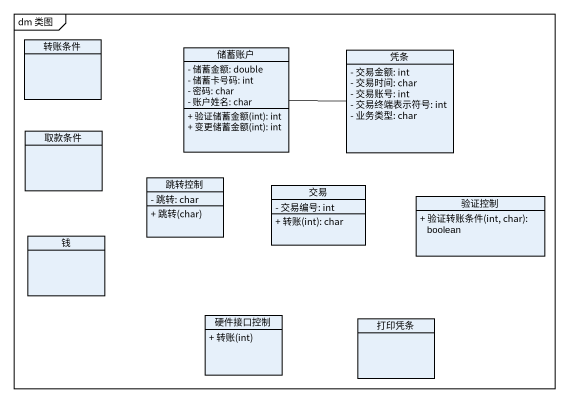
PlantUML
@startuml
mainframe dm 类图
hide circle
hide empty members
skinparam classAttributeIconSize 0
class 转账条件
class 储蓄账户 {
  - 储蓄金额: double
  - 储蓄卡号码: int
  - 密码: char
  - 账户姓名: char
  + 验证储蓄金额(int): int
  + 变更储蓄金额(int): int
}
class 凭条 {
  - 交易金额: int
  - 交易时间: char
  - 交易账号: int
  - 交易终端表示符号: int
  - 业务类型: char
}
class 取款条件
class 跳转控制 {
  - 跳转: char
  + 跳转(char)
}
class 交易 {
  - 交易编号: int
  + 转账(int): char
}
class 验证控制 {
  + 验证转账条件(int, char): boolean
}
class 钱
class 硬件接口控制 {
  + 转账(int)
}
class 打印凭条
储蓄账户 -right- 凭条
@enduml
